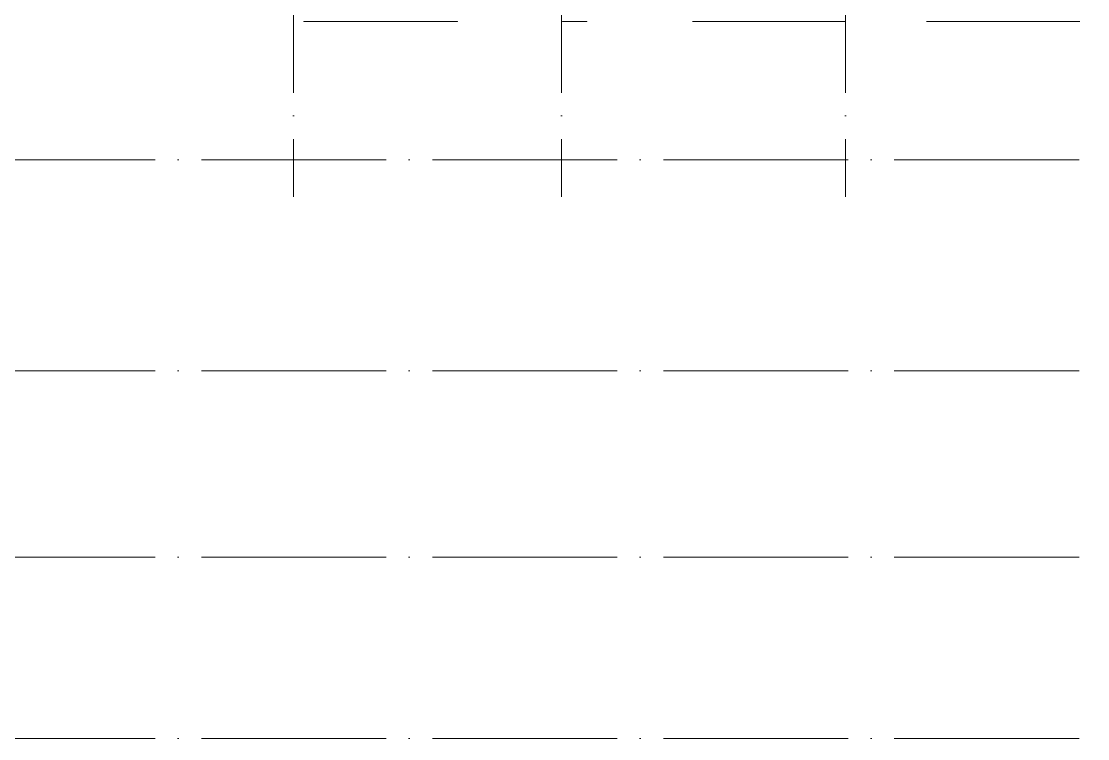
# Model space of a CAD drawing. Header units: millimetres. Extents: x -586848 to 520591, y -385801 to 675781.
# Drawn here: x 244451 to 267536, y 634317 to 649845 of the extents above; entities that cross this region are included whole.
import ezdxf

# ---------------------------------------------------------------- set-up
doc = ezdxf.new("R2010")
doc.units = ezdxf.units.MM
doc.linetypes.add('ADSK_Линия сетки', pattern=[25, 20, -2.5, 0, -2.5])
doc.layers.add('Оси', color=252, linetype='Continuous', lineweight=9)
doc.layers.add('Стены наружные', color=7, linetype='Continuous', lineweight=18)

# ---------------------------------------------------------------- blocks, each defined once
blk = doc.blocks.new('3 этаж')
at = {"layer": 'Оси', "color": 251, "linetype": 'ADSK_Линия сетки', "ltscale": 200, "true_color": 0x636466}
for p, q in [((251146, 34587), (251146, 13337)), ((256946, 34587), (256946, 13337)), ((263096, 34587), (263096, 13337)), ((283153, 14137), (237074, 14137)), ((283153, 9567), (237074, 9567)), ((283153, 5537), (237074, 5537)), ((283153, 1607), (237074, 1607))]:
    blk.add_line(p, q, dxfattribs=at)
at = {"layer": 'Стены наружные', "color": 251, "true_color": 0x636466}
for p, q in [((251371, 17130), (251371, 17135)), ((254166, 17130), (251371, 17130)), ((251896, 17135), (251896, 17130)), ((253646, 17130), (253646, 17135)), ((254171, 17129), (253646, 17129)), ((254166, 17130), (254166, 17135)), ((254166, 17134), (254171, 17134)), ((254171, 17130), (254171, 17135)), ((254696, 17130), (254171, 17130)), ((254696, 17130), (254696, 17135)), ((256971, 17130), (256971, 17135)), ((257496, 17130), (256971, 17130)), ((257496, 17130), (257496, 17135)), ((259781, 17134), (262581, 17134)), ((259781, 17129), (259781, 17134)), ((262581, 17129), (259781, 17129)), ((260316, 17134), (260316, 17129)), ((262066, 17129), (262066, 17134)), ((262581, 17129), (262581, 17135)), ((263096, 17130), (262581, 17130)), ((263096, 17135), (263096, 17130)), ((264846, 17134), (265371, 17134)), ((264846, 17134), (264846, 17129)), ((265371, 17129), (264846, 17129)), ((265371, 17129), (265371, 17134)), ((265376, 17134), (268171, 17134)), ((265376, 17129), (265376, 17134)), ((268171, 17129), (265376, 17129)), ((268171, 17129), (268171, 17134))]:
    blk.add_line(p, q, dxfattribs=at)

msp = doc.modelspace()

# ---------------------------------------------------------------- block references
msp.add_blockref('3 этаж', (-802.7, 632710.4))

doc.saveas('drawing.dxf')
